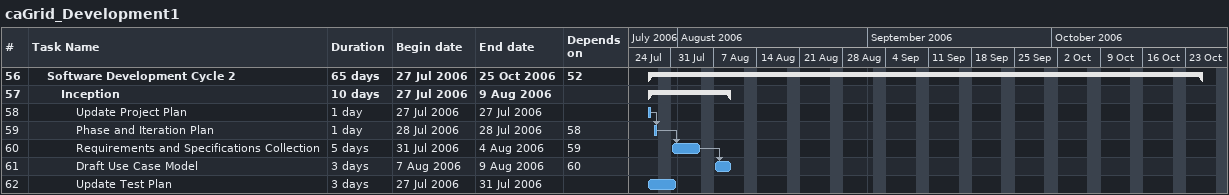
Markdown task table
caGrid_Development1

| ID | Level | Task | Duration | Start | Finish | Predecessors |
|---|---|---|---|---|---|---|
| 56 | 2 | **Software Development Cycle 2** | 65d | 2006-07-27 | 2006-10-25 | 52 |
| 57 | 3 | **Inception** | 10d | 2006-07-27 | 2006-08-09 |  |
| 58 | 4 | Update Project Plan | 1d | 2006-07-27 | 2006-07-27 |  |
| 59 | 4 | Phase and Iteration Plan | 1d | 2006-07-28 | 2006-07-28 | 58 |
| 60 | 4 | Requirements and Specifications Collection | 5d | 2006-07-31 | 2006-08-04 | 59 |
| 61 | 4 | Draft Use Case Model | 3d | 2006-08-07 | 2006-08-09 | 60 |
| 62 | 4 | Update Test Plan | 3d | 2006-07-27 | 2006-07-31 |  |
